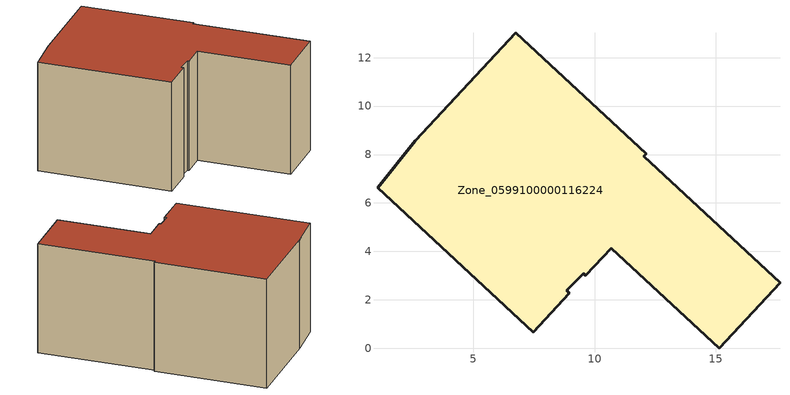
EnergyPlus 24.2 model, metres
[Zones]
Zone_0599100000116224
 floor ground (C_G): 1.04,6.63 2.6,8.56 6.74,13.03 12.13,8.03 12.03,7.92 17.66,2.7 15.16,0 10.69,4.14 9.64,3.01 9.54,3.08 8.85,2.4 8.96,2.28 7.47,0.66 z0
 wall outside (C_F): 10.69,4.14 15.16,0 17.66,2.7 12.03,7.92 12.13,8.03 6.74,13.03 2.6,8.56 1.04,6.63 7.47,0.66 8.96,2.28 8.85,2.4 9.54,3.08 9.64,3.01 10.69,4.14 z0:7.41
 roof outside (C_R): 8.96,2.28 8.85,2.4 9.54,3.08 9.64,3.01 10.69,4.14 15.16,0 17.66,2.7 12.03,7.92 12.13,8.03 6.74,13.03 2.6,8.56 1.04,6.63 7.47,0.66 z7.41
[BUILDING]
Pand.0599100000116224: North Axis=0; Terrain=City; Loads Convergence Tolerance Value=0.04; Temperature Convergence Tolerance Value=0.4; Solar Distribution=FullExterior; Maximum Number of Warmup Days=25; Minimum Number of Warmup Days=1
[Site:Location]
Rotterdam.The.Hague.AP_ZH_NLD Design_Conditions: Latitude=51.96; Longitude=4.45; Time Zone=1; Elevation=-4.5
[SITE:GROUNDTEMPERATURE:BUILDINGSURFACE]
18, 18, 18, 18, 18, 18, 18, 18, 18, 18, 18, 18
[MATERIAL] Thermal Absorptance=0.9; Solar Absorptance=0.7; Visible Absorptance=0.7
Name | Roughness | Thickness | Conductivity | Density | Specific Heat
G.TI.1975-1991 | MediumSmooth | 0.15 | 0.288461 | 540 | 1210
F.TI.1975-1991 | Rough | 0.3 | 0.230769 | 1920 | 840
R.TI.1975-1991 | MediumRough | 0.2 | 0.153846 | 1500 | 1000
[CONSTRUCTION]
C_G: G.TI.1975-1991
C_F: F.TI.1975-1991
C_R: R.TI.1975-1991
[ZONE]
Zone_0599100000116224: Type=1; Multiplier=1; Ceiling Height=Autocalculate; Volume=Autocalculate; Floor Area=autocalculate; Part of Total Floor Area=Yes
[ZONEINFILTRATION:DESIGNFLOWRATE]
Infil_Zone_0599100000116224: Zone or ZoneList or Space or SpaceList=Zone_0599100000116224; Schedule=AlwaysOn; Design Flow Rate Calculation Method=Flow/Area; Flow Rate per Floor Area=0.003; Constant Term Coefficient=1; Temperature Term Coefficient=0; Velocity Term Coefficient=0; Velocity Squared Term Coefficient=0
[HVACTEMPLATE:ZONE:IDEALLOADSAIRSYSTEM]
Zone_0599100000116224: Maximum Heating Supply Air Temperature=50; Minimum Cooling Supply Air Temperature=13; Maximum Heating Supply Air Humidity Ratio=0.0156; Minimum Cooling Supply Air Humidity Ratio=0.0077; Heating Limit=NoLimit; Cooling Limit=NoLimit; Dehumidification Control Type=ConstantSensibleHeatRatio; Cooling Sensible Heat Ratio=0.7; Dehumidification Setpoint=60; Humidification Control Type=None; Humidification Setpoint=30; Outdoor Air Method=None; Outdoor Air Flow Rate per Person=0.00944; Outdoor Air Flow Rate per Zone Floor Area=0; Outdoor Air Flow Rate per Zone=0; Demand Controlled Ventilation Type=None; Outdoor Air Economizer Type=NoEconomizer; Heat Recovery Type=None; Sensible Heat Recovery Effectiveness=0.7; Latent Heat Recovery Effectiveness=0.65
[ZONECONTROL:THERMOSTAT]
ThermostatControl_Zone_0599100000116224: Zone or ZoneList=Zone_0599100000116224; Control Type Schedule=DualSetpointControlType; Control 1=Thermostat_Zone_0599100000116224; Temperature Difference Between Cutout And Setpoint=0
[THERMOSTATSETPOINT:DUALSETPOINT]
Thermostat_Zone_0599100000116224: Heating Setpoint Temperature Schedule=HeatingSetpoint_Zone_0599100000116224; Cooling Setpoint Temperature Schedule=CoolingSetpoint_Zone_0599100000116224
[SCHEDULE:COMPACT]
HeatingSetpoint_Zone_0599100000116224: Through: 12/31, For: AllDays, Until: 24:00, 21
CoolingSetpoint_Zone_0599100000116224: Through: 12/31, For: AllDays, Until: 24:00, 24
DualSetpointControlType: Through: 12/31, For: AllDays, Until: 24:00, 4
AlwaysOn: Through: 12/31, For: AllDays, Until: 24:00, 1
